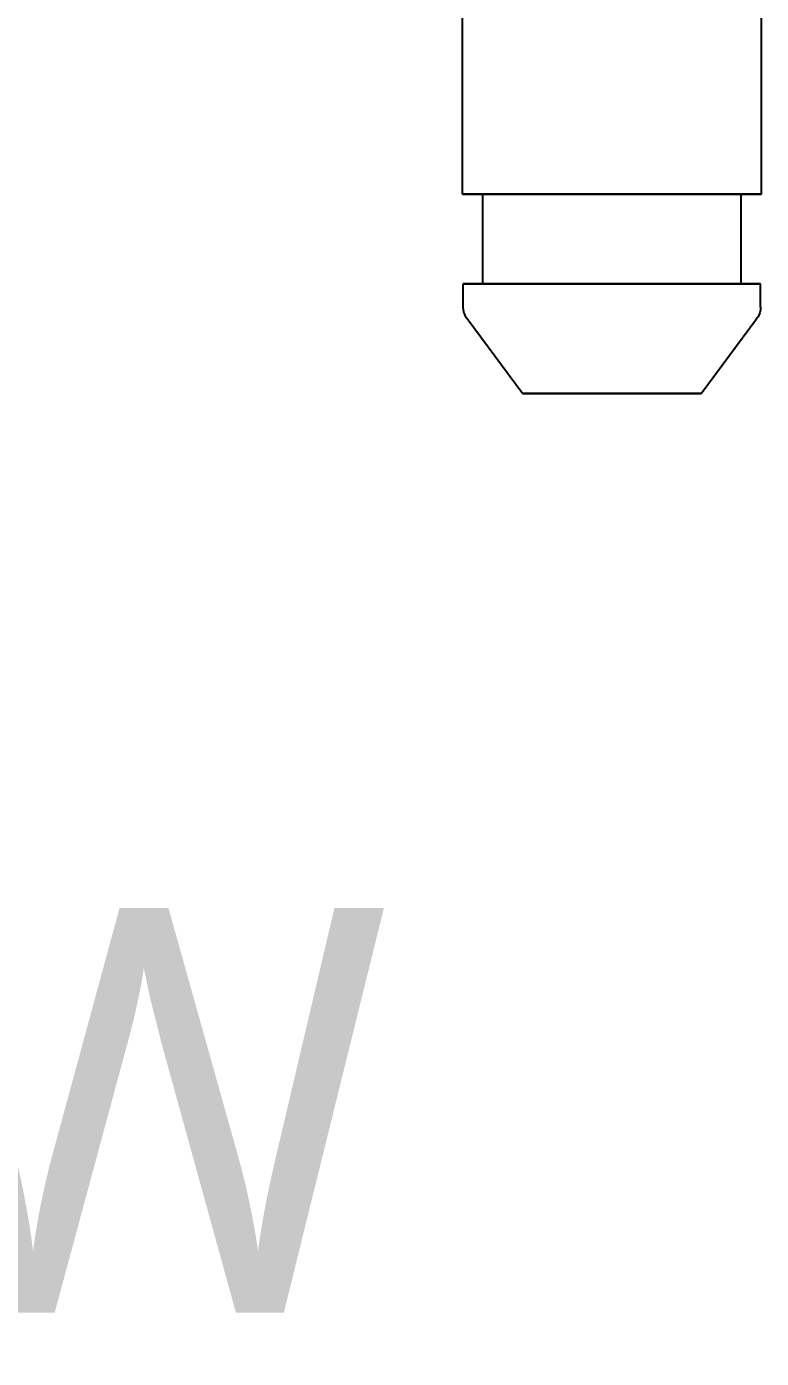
# Model space of a CAD drawing. Header units: metres. Extents: x 6 to 410, y 10 to 287.
# Drawn here: x 133.66 to 137.66, y 104.75 to 111.99 of the extents above; entities that cross this region are included whole.
import ezdxf

# ---------------------------------------------------------------- set-up
doc = ezdxf.new("R2010")
doc.units = ezdxf.units.M
doc.linetypes.add('DASHED', pattern=[4.5, 3, -1.5])
for name, color, linetype in [('HIDDEN', 9, 'DASHED'), ('TEXT', 7, 'Continuous'), ('VISIBLE', 3, 'Continuous')]:
    doc.layers.add(name, color=color, linetype=linetype)
doc.styles.add('CHINESE', font='msjh.ttc')

msp = doc.modelspace()

# ---------------------------------------------------------------- linework, layer by layer
at = {"layer": 'HIDDEN'}
for points in [[(136.846, 111.0844), (136.7549, 111.0844), (136.665, 111.0844), (136.5774, 111.0844), (136.4931, 111.0844), (136.4133, 111.0844), (136.3389, 111.0844), (136.2709, 111.0844), (136.2101, 111.0844), (136.1573, 111.0844), (136.1132, 111.0844), (136.0783, 111.0844), (136.0531, 111.0844), (136.0378, 111.0844), (136.0327, 111.0844)], [(136.846, 111.0844), (136.7673, 111.0844), (136.6896, 111.0844), (136.6139, 111.0844), (136.5411, 111.0844), (136.4721, 111.0844), (136.4079, 111.0844), (136.3491, 111.0844), (136.2966, 111.0844), (136.251, 111.0844), (136.2129, 111.0844), (136.1827, 111.0844), (136.1609, 111.0844), (136.1477, 111.0844), (136.1433, 111.0844)], [(136.1433, 111.0844), (136.1477, 111.0844), (136.1609, 111.0844), (136.1827, 111.0844), (136.2129, 111.0844), (136.251, 111.0844), (136.2966, 111.0844), (136.3491, 111.0844), (136.4079, 111.0844), (136.4721, 111.0844), (136.5411, 111.0844), (136.6139, 111.0844), (136.6896, 111.0844), (136.7673, 111.0844), (136.846, 111.0844)], [(137.6593, 111.0844), (137.6542, 111.0844), (137.639, 111.0844), (137.6137, 111.0844), (137.5788, 111.0844), (137.5347, 111.0844), (137.4819, 111.0844), (137.4211, 111.0844), (137.3531, 111.0844), (137.2787, 111.0844), (137.1989, 111.0844), (137.1146, 111.0844), (137.027, 111.0844), (136.9371, 111.0844), (136.846, 111.0844)], [(136.846, 111.0844), (136.9247, 111.0844), (137.0024, 111.0844), (137.0781, 111.0844), (137.1509, 111.0844), (137.2199, 111.0844), (137.2841, 111.0844), (137.3429, 111.0844), (137.3954, 111.0844), (137.441, 111.0844), (137.4791, 111.0844), (137.5093, 111.0844), (137.5311, 111.0844), (137.5443, 111.0844), (137.5487, 111.0844)], [(137.5487, 111.0844), (137.5443, 111.0844), (137.5311, 111.0844), (137.5093, 111.0844), (137.4791, 111.0844), (137.441, 111.0844), (137.3954, 111.0844), (137.3429, 111.0844), (137.2841, 111.0844), (137.2199, 111.0844), (137.1509, 111.0844), (137.0781, 111.0844), (137.0024, 111.0844), (136.9247, 111.0844), (136.846, 111.0844)], [(136.037, 110.5964), (136.0421, 110.5964), (136.0573, 110.5964), (136.0824, 110.5964), (136.1171, 110.5964), (136.161, 110.5964), (136.2135, 110.5964), (136.274, 110.5964), (136.3416, 110.5964), (136.4156, 110.5964), (136.495, 110.5964), (136.5788, 110.5964), (136.666, 110.5964), (136.7554, 110.5964), (136.846, 110.5964)], [(136.846, 110.5964), (136.7673, 110.5964), (136.6896, 110.5964), (136.6139, 110.5964), (136.5411, 110.5964), (136.4721, 110.5964), (136.4079, 110.5964), (136.3491, 110.5964), (136.2966, 110.5964), (136.251, 110.5964), (136.2129, 110.5964), (136.1827, 110.5964), (136.1609, 110.5964), (136.1477, 110.5964), (136.1433, 110.5964)], [(136.1433, 110.5964), (136.1477, 110.5964), (136.1609, 110.5964), (136.1827, 110.5964), (136.2129, 110.5964), (136.251, 110.5964), (136.2966, 110.5964), (136.3491, 110.5964), (136.4079, 110.5964), (136.4721, 110.5964), (136.5411, 110.5964), (136.6139, 110.5964), (136.6896, 110.5964), (136.7673, 110.5964), (136.846, 110.5964)], [(136.846, 110.5964), (136.9247, 110.5964), (137.0024, 110.5964), (137.0781, 110.5964), (137.1509, 110.5964), (137.2199, 110.5964), (137.2841, 110.5964), (137.3429, 110.5964), (137.3954, 110.5964), (137.441, 110.5964), (137.4791, 110.5964), (137.5093, 110.5964), (137.5311, 110.5964), (137.5443, 110.5964), (137.5487, 110.5964)], [(137.5487, 110.5964), (137.5443, 110.5964), (137.5311, 110.5964), (137.5093, 110.5964), (137.4791, 110.5964), (137.441, 110.5964), (137.3954, 110.5964), (137.3429, 110.5964), (137.2841, 110.5964), (137.2199, 110.5964), (137.1509, 110.5964), (137.0781, 110.5964), (137.0024, 110.5964), (136.9247, 110.5964), (136.846, 110.5964)], [(136.846, 110.5964), (136.9366, 110.5964), (137.026, 110.5964), (137.1132, 110.5964), (137.197, 110.5964), (137.2764, 110.5964), (137.3504, 110.5964), (137.4181, 110.5964), (137.4785, 110.5964), (137.531, 110.5964), (137.5749, 110.5964), (137.6096, 110.5964), (137.6347, 110.5964), (137.6499, 110.5964), (137.655, 110.5964)], [(136.846, 110), (136.7916, 110), (136.7379, 110), (136.6855, 110), (136.6352, 110), (136.5875, 110), (136.5431, 110), (136.5025, 110), (136.4662, 110), (136.4346, 110), (136.4083, 110), (136.3874, 110), (136.3724, 110), (136.3632, 110), (136.3602, 110)], [(137.3318, 110), (137.3288, 110), (137.3197, 110), (137.3046, 110), (137.2837, 110), (137.2574, 110), (137.2258, 110), (137.1895, 110), (137.1489, 110), (137.1045, 110), (137.0568, 110), (137.0065, 110), (136.9541, 110), (136.9004, 110), (136.846, 110)]]:
    msp.add_lwpolyline(points, dxfattribs=at)
at = {"layer": 'VISIBLE'}
for p, q in [((136.0327, 111.0844), (136.0327, 112.1689)), ((137.6593, 111.0844), (137.6593, 112.1689)), ((136.1433, 110.5964), (136.1433, 111.0844)), ((137.5487, 110.5964), (137.5487, 111.0844)), ((136.037, 110.4697), (136.037, 110.5964)), ((137.655, 110.4697), (137.655, 110.5964)), ((136.3602, 110), (136.0585, 110.4049)), ((137.3318, 110), (137.6335, 110.4049))]:
    msp.add_line(p, q, dxfattribs=at)
for points in [[(136.0327, 111.0844), (136.0378, 111.0844), (136.0531, 111.0844), (136.0783, 111.0844), (136.1132, 111.0844), (136.1573, 111.0844), (136.2101, 111.0844), (136.2709, 111.0844), (136.3389, 111.0844), (136.4133, 111.0844), (136.4931, 111.0844), (136.5774, 111.0844), (136.665, 111.0844), (136.7549, 111.0844), (136.846, 111.0844)], [(136.846, 111.0844), (136.9371, 111.0844), (137.027, 111.0844), (137.1146, 111.0844), (137.1989, 111.0844), (137.2787, 111.0844), (137.3531, 111.0844), (137.4211, 111.0844), (137.4819, 111.0844), (137.5347, 111.0844), (137.5788, 111.0844), (137.6137, 111.0844), (137.639, 111.0844), (137.6542, 111.0844), (137.6593, 111.0844)], [(136.846, 110.5964), (136.7554, 110.5964), (136.666, 110.5964), (136.5788, 110.5964), (136.495, 110.5964), (136.4156, 110.5964), (136.3416, 110.5964), (136.274, 110.5964), (136.2135, 110.5964), (136.161, 110.5964), (136.1171, 110.5964), (136.0824, 110.5964), (136.0573, 110.5964), (136.0421, 110.5964), (136.037, 110.5964)], [(137.655, 110.5964), (137.6499, 110.5964), (137.6347, 110.5964), (137.6096, 110.5964), (137.5749, 110.5964), (137.531, 110.5964), (137.4785, 110.5964), (137.4181, 110.5964), (137.3504, 110.5964), (137.2764, 110.5964), (137.197, 110.5964), (137.1132, 110.5964), (137.026, 110.5964), (136.9366, 110.5964), (136.846, 110.5964)], [(136.0585, 110.4049), (136.0536, 110.4121), (136.049, 110.4203), (136.0452, 110.4284), (136.0431, 110.434), (136.0403, 110.4433), (136.0385, 110.4518), (136.037, 110.4697)], [(137.655, 110.4697), (137.6545, 110.4597), (137.6539, 110.4545), (137.6528, 110.448), (137.6505, 110.4389), (137.6453, 110.4249), (137.6414, 110.4172), (137.6373, 110.4104), (137.6335, 110.4049)], [(136.3602, 110), (136.3632, 110), (136.3724, 110), (136.3874, 110), (136.4083, 110), (136.4346, 110), (136.4662, 110), (136.5025, 110), (136.5431, 110), (136.5875, 110), (136.6352, 110), (136.6855, 110), (136.7379, 110), (136.7916, 110), (136.846, 110)], [(136.846, 110), (136.9004, 110), (136.9541, 110), (137.0065, 110), (137.0568, 110), (137.1045, 110), (137.1489, 110), (137.1895, 110), (137.2258, 110), (137.2574, 110), (137.2837, 110), (137.3046, 110), (137.3197, 110), (137.3288, 110), (137.3318, 110)]]:
    msp.add_lwpolyline(points, dxfattribs=at)

# ---------------------------------------------------------------- texts
at = {"layer": 'TEXT', "style": 'CHINESE'}
msp.add_text('右側視圖 RIGHT VIEW', height=2.2, dxfattribs=at).set_placement((106.6441, 105))

doc.saveas('drawing.dxf')
